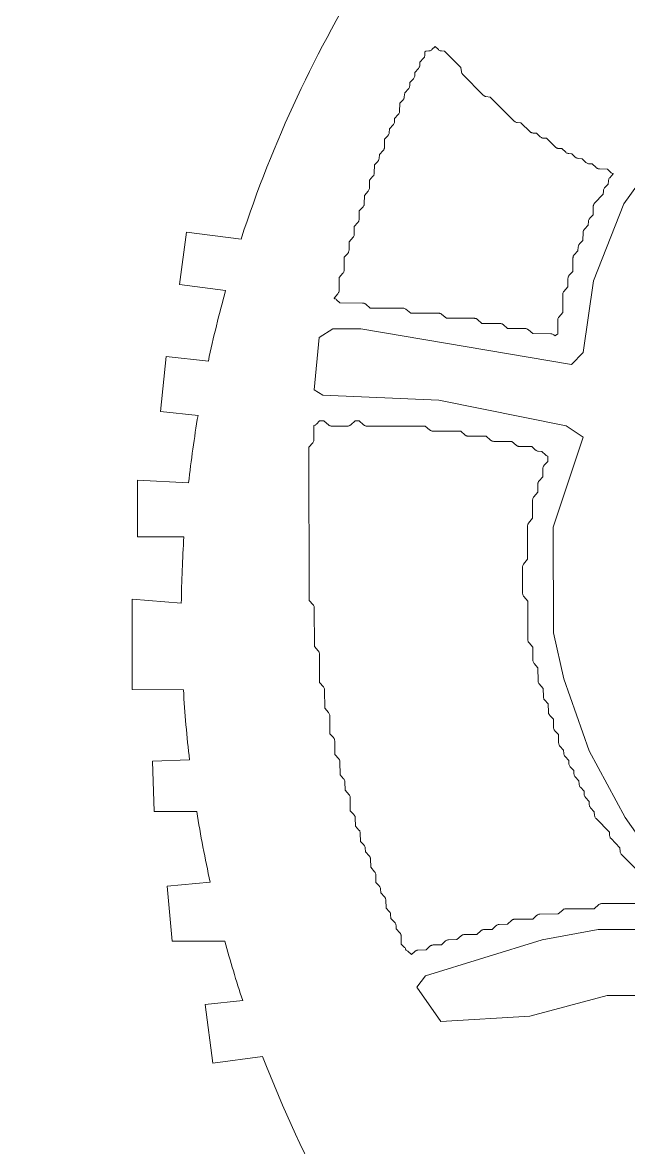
# Model space of a CAD drawing. Header units: inches. Extents: x 36 to 190, y -75 to 56.
# Drawn here: x 45.95 to 49.11, y 39.88 to 45.76 of the extents above; entities that cross this region are included whole.
import ezdxf

# ---------------------------------------------------------------- set-up
doc = ezdxf.new("R2010")
doc.units = ezdxf.units.IN
for name, color, linetype, lineweight in [('01_ORIGINAL_CAD', 7, 'Continuous', 20), ('02_APPROVED_PDF_OUTLINES', 7, 'Continuous', 15), ('04_APPROVED_PERIMETER', 7, 'Continuous', 15)]:
    doc.layers.add(name, color=color, linetype=linetype, lineweight=lineweight)

# ---------------------------------------------------------------- blocks, each defined once
blk = doc.blocks.new('01_SCALLOP')
at = {"layer": '01_ORIGINAL_CAD'}
for points in [[(47.0869, 44.6297, -0.062406), (47.763, 46.0735), (45.5722, 47.2899, 0.058367), (44.8008, 44.9442, 0.058367)], [(46.9163, 43.9933, -0.01479), (47.0064, 44.3616, -0.01479)], [(46.8134, 43.3568, -0.013879), (46.8623, 43.7093)], [(46.7752, 42.7279, -0.013523), (46.7886, 43.0744, -0.013523)], [(46.8183, 41.9082, -0.014342), (46.786, 42.2745)], [(46.926, 41.2696, -0.014645), (46.8557, 41.6385)], [(47.0957, 40.6507, -0.012679), (47.002, 40.962)], [(48.1417, 39.35), (48.1299, 39.6486), (47.5702, 39.5607, -0.034306), (47.2, 40.3576, -0.034306)]]:
    blk.add_lwpolyline(points, format="xyb", dxfattribs=at)
for points in [[(47.0869, 44.6297), (46.8018, 44.6666), (46.7664, 44.3927), (47.0064, 44.3616)], [(46.9163, 43.9933), (46.6964, 44.0163), (46.6664, 43.7297), (46.8623, 43.7093)], [(46.8134, 43.3568), (46.5462, 43.3706), (46.5462, 43.0744), (46.7886, 43.0744)], [(46.7752, 42.7279), (46.519, 42.7483), (46.519, 42.2768), (46.786, 42.2745)], [(46.8183, 41.9082), (46.6252, 41.9024), (46.6331, 41.6385), (46.8557, 41.6385)], [(46.926, 41.2696), (46.7016, 41.2491), (46.728, 40.9607), (47.002, 40.962)], [(47.0957, 40.6507), (46.8999, 40.6301)], [(46.8999, 40.6301), (46.939, 40.3243), (47.2, 40.3576)]]:
    blk.add_lwpolyline(points, dxfattribs=at)
at = {"layer": '02_APPROVED_PDF_OUTLINES'}
blk.add_lwpolyline([(47.573, 44.3207), (47.573, 44.322), (47.5931, 44.345), (47.5952, 44.3479), (47.5969, 44.351), (47.5982, 44.3543), (47.5989, 44.3578), (47.5992, 44.3614), (47.5993, 44.4293), (47.6194, 44.4524), (47.6215, 44.4553), (47.6233, 44.4584), (47.6245, 44.4617), (47.6253, 44.4652), (47.6255, 44.4688), (47.6257, 44.5362), (47.6444, 44.5564), (47.6463, 44.5587), (47.6479, 44.5613), (47.6492, 44.564), (47.6502, 44.5669), (47.6508, 44.5699), (47.651, 44.5729), (47.6519, 44.6171), (47.6721, 44.6403), (47.6743, 44.6432), (47.676, 44.6463), (47.6772, 44.6496), (47.678, 44.6531), (47.6783, 44.6566), (47.6784, 44.6973), (47.6971, 44.7175), (47.6991, 44.7198), (47.7007, 44.7224), (47.702, 44.7251), (47.703, 44.728), (47.7036, 44.731), (47.7038, 44.734), (47.7047, 44.7777), (47.7235, 44.798), (47.7255, 44.8003), (47.7271, 44.8029), (47.7284, 44.8057), (47.7294, 44.8085), (47.73, 44.8115), (47.7302, 44.8145), (47.7311, 44.8587), (47.7513, 44.8819), (47.7534, 44.8848), (47.7551, 44.8879), (47.7564, 44.8912), (47.7572, 44.8947), (47.7574, 44.8983), (47.7576, 44.9389), (47.7763, 44.9591), (47.7782, 44.9614), (47.7799, 44.964), (47.7812, 44.9667), (47.7821, 44.9696), (47.7827, 44.9726), (47.783, 44.9756), (47.7838, 45.019), (47.801, 45.0366), (47.8032, 45.0393), (47.805, 45.0422), (47.8064, 45.0453), (47.8074, 45.0486), (47.8079, 45.0519), (47.8096, 45.0723), (47.8291, 45.0933), (47.8311, 45.0957), (47.8327, 45.0982), (47.834, 45.101), (47.835, 45.1039), (47.8356, 45.1068), (47.8358, 45.1099), (47.8367, 45.1532), (47.8538, 45.1709), (47.856, 45.1735), (47.8578, 45.1764), (47.8593, 45.1795), (47.8602, 45.1828), (47.8608, 45.1862), (47.8625, 45.2066), (47.882, 45.2276), (47.8842, 45.2303), (47.886, 45.2334), (47.8874, 45.2366), (47.8882, 45.24), (47.8886, 45.2436), (47.8893, 45.2607), (47.9084, 45.2813), (47.9103, 45.2836), (47.912, 45.2862), (47.9133, 45.2889), (47.9142, 45.2918), (47.9149, 45.2948), (47.9151, 45.2978), (47.9159, 45.3412), (47.9331, 45.3588), (47.9353, 45.3614), (47.9371, 45.3643), (47.9385, 45.3675), (47.9395, 45.3707), (47.94, 45.3741), (47.9418, 45.3945), (47.9613, 45.4155), (47.9635, 45.4183), (47.9653, 45.4213), (47.9666, 45.4246), (47.9675, 45.428), (47.9679, 45.4315), (47.9686, 45.4486), (47.9877, 45.4692), (47.9899, 45.472), (47.9917, 45.475), (47.9931, 45.4783), (47.994, 45.4817), (47.9944, 45.4852), (47.9951, 45.5023), (48.0141, 45.5229), (48.0164, 45.5257), (48.0182, 45.5287), (48.0195, 45.532), (48.0204, 45.5354), (48.0208, 45.5389), (48.0215, 45.556), (48.0406, 45.5766), (48.0428, 45.5794), (48.0446, 45.5824), (48.046, 45.5857), (48.0468, 45.5891), (48.0472, 45.5926), (48.0479, 45.6093), (48.052, 45.6135), (48.0683, 45.6142), (48.0718, 45.6146), (48.0753, 45.6155), (48.0786, 45.6169), (48.0816, 45.6188), (48.0844, 45.6211), (48.1012, 45.6371), (48.118, 45.6211), (48.1208, 45.6188), (48.1238, 45.617), (48.1271, 45.6156), (48.1306, 45.6147), (48.1341, 45.6142), (48.1504, 45.6135), (48.2353, 45.5279), (48.2386, 45.5049), (48.2392, 45.5018), (48.2403, 45.4988), (48.2417, 45.4959), (48.2435, 45.4932), (48.2456, 45.4908), (48.3519, 45.3835), (48.3544, 45.3814), (48.3571, 45.3796), (48.3599, 45.3781), (48.363, 45.377), (48.3662, 45.3764), (48.3888, 45.3731), (48.5138, 45.2475), (48.5164, 45.2452), (48.5193, 45.2433), (48.5225, 45.2418), (48.5258, 45.2408), (48.5293, 45.2403), (48.5491, 45.2385), (48.5964, 45.1923), (48.5987, 45.1903), (48.6012, 45.1886), (48.6039, 45.1872), (48.6068, 45.1862), (48.6097, 45.1855), (48.6128, 45.1852), (48.6295, 45.1844), (48.6498, 45.1652), (48.6525, 45.1629), (48.6556, 45.1611), (48.6589, 45.1597), (48.6623, 45.1588), (48.6659, 45.1584), (48.6824, 45.1576), (48.7292, 45.1118), (48.7315, 45.1099), (48.7341, 45.1082), (48.7368, 45.1068), (48.7396, 45.1057), (48.7426, 45.1051), (48.7456, 45.1047), (48.7624, 45.104), (48.7827, 45.0848), (48.7854, 45.0825), (48.7885, 45.0807), (48.7918, 45.0793), (48.7952, 45.0784), (48.7988, 45.0779), (48.8152, 45.0772), (48.8328, 45.0598), (48.8354, 45.0575), (48.8383, 45.0556), (48.8415, 45.0542), (48.8448, 45.0532), (48.8482, 45.0526), (48.8682, 45.0508), (48.8889, 45.0312), (48.8917, 45.0289), (48.8948, 45.0271), (48.898, 45.0257), (48.9015, 45.0248), (48.905, 45.0243), (48.9218, 45.0236), (48.9421, 45.0044), (48.9444, 45.0024), (48.947, 45.0007), (48.9498, 44.9994), (48.9527, 44.9984), (48.9557, 44.9978), (48.9587, 44.9975), (49.0014, 44.9966), (49.0188, 44.9794), (49.0212, 44.9772), (49.0239, 44.9754), (49.0269, 44.974), (49.03, 44.973), (49.0313, 44.9727), (49.0313, 44.9719), (49.0127, 44.9518), (49.0105, 44.949), (49.0087, 44.946), (49.0073, 44.9427), (49.0064, 44.9393), (49.006, 44.9358), (49.0053, 44.9186), (48.9862, 44.8981), (48.984, 44.8953), (48.9822, 44.8923), (48.9809, 44.889), (48.98, 44.8856), (48.9796, 44.8821), (48.9789, 44.8651), (48.9336, 44.8178), (48.9316, 44.8154), (48.9299, 44.8128), (48.9285, 44.81), (48.9275, 44.8071), (48.9269, 44.8041), (48.9266, 44.801), (48.9258, 44.7576), (48.9086, 44.7399), (48.9064, 44.7373), (48.9046, 44.7344), (48.9032, 44.7313), (48.9022, 44.728), (48.9017, 44.7246), (48.9, 44.7043), (48.8805, 44.6833), (48.8785, 44.6809), (48.8769, 44.6783), (48.8756, 44.6756), (48.8746, 44.6727), (48.874, 44.6698), (48.8738, 44.6667), (48.873, 44.6234), (48.8558, 44.6057), (48.8536, 44.6031), (48.8518, 44.6002), (48.8503, 44.5971), (48.8494, 44.5938), (48.8488, 44.5904), (48.8471, 44.57), (48.8276, 44.549), (48.8257, 44.5466), (48.824, 44.5441), (48.8227, 44.5413), (48.8218, 44.5384), (48.8212, 44.5354), (48.821, 44.5323), (48.8201, 44.4619), (48.8013, 44.4416), (48.7994, 44.4393), (48.7977, 44.4367), (48.7964, 44.434), (48.7955, 44.4311), (48.7949, 44.4281), (48.7946, 44.4251), (48.7938, 44.381), (48.7735, 44.3577), (48.7714, 44.3548), (48.7697, 44.3517), (48.7684, 44.3484), (48.7676, 44.3449), (48.7674, 44.3413), (48.7673, 44.2465), (48.7472, 44.2235), (48.7451, 44.2206), (48.7434, 44.2175), (48.7421, 44.2141), (48.7414, 44.2107), (48.7411, 44.2071), (48.741, 44.1344), (48.7403, 44.1342), (48.7372, 44.1328), (48.7343, 44.1311), (48.7316, 44.1289), (48.7272, 44.1248), (48.7206, 44.1305), (48.7177, 44.1326), (48.7146, 44.1343), (48.7113, 44.1355), (48.7079, 44.1362), (48.7044, 44.1365), (48.611, 44.1367), (48.5881, 44.1569), (48.5858, 44.1588), (48.5832, 44.1603), (48.5804, 44.1616), (48.5776, 44.1625), (48.5746, 44.163), (48.5716, 44.1632), (48.4782, 44.1634), (48.4554, 44.1837), (48.453, 44.1855), (48.4504, 44.1871), (48.4477, 44.1883), (48.4448, 44.1892), (48.4418, 44.1898), (48.4388, 44.19), (48.3454, 44.1902), (48.3226, 44.2104), (48.3202, 44.2123), (48.3176, 44.2138), (48.3149, 44.2151), (48.312, 44.216), (48.309, 44.2165), (48.306, 44.2167), (48.1595, 44.2169), (48.1367, 44.2371), (48.1344, 44.239), (48.1318, 44.2405), (48.129, 44.2418), (48.1261, 44.2427), (48.1232, 44.2432), (48.1202, 44.2434), (47.9731, 44.2436), (47.9471, 44.2648), (47.9443, 44.2667), (47.9413, 44.2683), (47.9381, 44.2695), (47.9347, 44.2702), (47.9313, 44.2704), (47.7613, 44.2703), (47.7385, 44.2905), (47.7361, 44.2923), (47.7335, 44.2939), (47.7308, 44.2951), (47.7279, 44.296), (47.7249, 44.2966), (47.7219, 44.2968), (47.6028, 44.297), (47.5856, 44.314), (47.5831, 44.3161), (47.5804, 44.3179), (47.5775, 44.3194), (47.5744, 44.3204)], close=True, dxfattribs=at)
blk.add_lwpolyline([(49.2479, 41.1579), (48.9725, 41.1577), (48.9691, 41.1575), (48.9657, 41.1568), (48.9625, 41.1556), (48.9594, 41.154), (48.9566, 41.1521), (48.9308, 41.1308), (48.7837, 41.1304), (48.7807, 41.1303), (48.7777, 41.1297), (48.7749, 41.1288), (48.7721, 41.1276), (48.7695, 41.126), (48.7671, 41.1241), (48.7443, 41.1038), (48.648, 41.1026), (48.6449, 41.1024), (48.6418, 41.1018), (48.6389, 41.1008), (48.636, 41.0994), (48.6334, 41.0977), (48.631, 41.0957), (48.6113, 41.0769), (48.5183, 41.0766), (48.5153, 41.0764), (48.5124, 41.0758), (48.5095, 41.0749), (48.5068, 41.0737), (48.5042, 41.0721), (48.5018, 41.0702), (48.4789, 41.0498), (48.4355, 41.0488), (48.4324, 41.0485), (48.4294, 41.0479), (48.4265, 41.0469), (48.4237, 41.0456), (48.4211, 41.0439), (48.4188, 41.0419), (48.3988, 41.0229), (48.3559, 41.0219), (48.3528, 41.0216), (48.3498, 41.021), (48.3469, 41.02), (48.3441, 41.0187), (48.3416, 41.017), (48.3392, 41.015), (48.3194, 40.9962), (48.253, 40.9959), (48.25, 40.9957), (48.2471, 40.9951), (48.2442, 40.9942), (48.2415, 40.9929), (48.2389, 40.9914), (48.2365, 40.9895), (48.2136, 40.9691), (48.1702, 40.9681), (48.1671, 40.9678), (48.1641, 40.9672), (48.1612, 40.9662), (48.1584, 40.9648), (48.1558, 40.9632), (48.1535, 40.9612), (48.1335, 40.9422), (48.0906, 40.9412), (48.0875, 40.9409), (48.0845, 40.9403), (48.0816, 40.9393), (48.0788, 40.9379), (48.0763, 40.9363), (48.0739, 40.9343), (48.0539, 40.9153), (48.011, 40.9143), (48.0079, 40.914), (48.0049, 40.9134), (48.002, 40.9124), (47.9993, 40.911), (47.9967, 40.9094), (47.9943, 40.9074), (47.9776, 40.8914), (47.9607, 40.9074), (47.958, 40.9096), (47.9551, 40.9114), (47.9519, 40.9128), (47.9486, 40.9137), (47.9484, 40.9137), (47.9478, 40.9168), (47.9468, 40.9199), (47.9454, 40.9228), (47.9436, 40.9255), (47.9415, 40.928), (47.9243, 40.9456), (47.9233, 40.989), (47.923, 40.992), (47.9224, 40.995), (47.9215, 40.9979), (47.9201, 41.0006), (47.9185, 41.0032), (47.9166, 41.0055), (47.8974, 41.026), (47.8966, 41.0432), (47.8962, 41.0467), (47.8953, 41.0501), (47.894, 41.0534), (47.8922, 41.0564), (47.8899, 41.0592), (47.8703, 41.0801), (47.8685, 41.1005), (47.868, 41.1039), (47.867, 41.1072), (47.8656, 41.1103), (47.8638, 41.1132), (47.8615, 41.1158), (47.8443, 41.1334), (47.8433, 41.1768), (47.8431, 41.1798), (47.8424, 41.1828), (47.8415, 41.1857), (47.8402, 41.1884), (47.8385, 41.191), (47.8366, 41.1933), (47.817, 41.2143), (47.8152, 41.2347), (47.8147, 41.2381), (47.8137, 41.2413), (47.8122, 41.2444), (47.8104, 41.2473), (47.8082, 41.2499), (47.7911, 41.2674), (47.7908, 41.3078), (47.7905, 41.3114), (47.7898, 41.3148), (47.7885, 41.3181), (47.7868, 41.3212), (47.7846, 41.3241), (47.7643, 41.3473), (47.7633, 41.3915), (47.763, 41.3945), (47.7624, 41.3975), (47.7614, 41.4003), (47.7601, 41.4031), (47.7585, 41.4056), (47.7565, 41.408), (47.7369, 41.429), (47.7352, 41.4493), (47.7346, 41.4527), (47.7336, 41.456), (47.7322, 41.4591), (47.7304, 41.462), (47.7281, 41.4646), (47.7109, 41.4823), (47.7099, 41.5256), (47.7097, 41.5287), (47.709, 41.5316), (47.7081, 41.5345), (47.7068, 41.5372), (47.7051, 41.5398), (47.7032, 41.5421), (47.6842, 41.5625), (47.6832, 41.6061), (47.683, 41.6092), (47.6824, 41.6121), (47.6814, 41.615), (47.6801, 41.6177), (47.6784, 41.6203), (47.6765, 41.6226), (47.6577, 41.6428), (47.6573, 41.7103), (47.6571, 41.7138), (47.6563, 41.7173), (47.655, 41.7206), (47.6533, 41.7237), (47.6511, 41.7266), (47.6308, 41.7498), (47.6298, 41.794), (47.6295, 41.797), (47.6289, 41.8), (47.6279, 41.8028), (47.6266, 41.8056), (47.625, 41.8081), (47.6231, 41.8105), (47.6043, 41.8306), (47.6039, 41.8981), (47.6036, 41.9017), (47.6028, 41.9051), (47.6016, 41.9085), (47.5998, 41.9116), (47.5977, 41.9144), (47.5774, 41.9376), (47.5763, 42.0085), (47.576, 42.0115), (47.5754, 42.0145), (47.5745, 42.0174), (47.5732, 42.0202), (47.5715, 42.0228), (47.5696, 42.0252), (47.5508, 42.0453), (47.5503, 42.1396), (47.5501, 42.1432), (47.5493, 42.1466), (47.548, 42.15), (47.5463, 42.1531), (47.5441, 42.1559), (47.524, 42.179), (47.5235, 42.2738), (47.5233, 42.2773), (47.5225, 42.2808), (47.5212, 42.2842), (47.5195, 42.2873), (47.5173, 42.2901), (47.4972, 42.3132), (47.4966, 42.4616), (47.4964, 42.4652), (47.4956, 42.4687), (47.4943, 42.472), (47.4926, 42.4751), (47.4904, 42.478), (47.4703, 42.501), (47.4696, 42.7031), (47.4694, 42.7067), (47.4686, 42.7102), (47.4673, 42.7135), (47.4656, 42.7167), (47.4634, 42.7195), (47.4433, 42.7426), (47.4418, 43.5435), (47.4618, 43.5666), (47.464, 43.5694), (47.4657, 43.5725), (47.4669, 43.5759), (47.4677, 43.5794), (47.468, 43.5829), (47.468, 43.6564), (47.4694, 43.6566), (47.4725, 43.6577), (47.4754, 43.6591), (47.4782, 43.6609), (47.4806, 43.6631), (47.4977, 43.6801), (47.519, 43.6801), (47.545, 43.6589), (47.5478, 43.657), (47.5508, 43.6554), (47.5541, 43.6542), (47.5574, 43.6535), (47.5609, 43.6533), (47.6434, 43.6537), (47.6465, 43.6539), (47.6494, 43.6544), (47.6523, 43.6553), (47.655, 43.6566), (47.6576, 43.6581), (47.66, 43.66), (47.6827, 43.6802), (47.7042, 43.6803), (47.727, 43.66), (47.7294, 43.6582), (47.732, 43.6566), (47.7348, 43.6554), (47.7376, 43.6545), (47.7406, 43.6539), (47.7436, 43.6537), (48.0494, 43.6537), (48.0722, 43.6335), (48.0745, 43.6316), (48.0771, 43.63), (48.0799, 43.6288), (48.0827, 43.6279), (48.0857, 43.6273), (48.0887, 43.6272), (48.2352, 43.627), (48.258, 43.6068), (48.2604, 43.6049), (48.263, 43.6033), (48.2657, 43.6021), (48.2686, 43.6012), (48.2716, 43.6006), (48.2746, 43.6005), (48.368, 43.6003), (48.3908, 43.58), (48.3932, 43.5782), (48.3957, 43.5766), (48.3985, 43.5754), (48.4014, 43.5745), (48.4043, 43.5739), (48.4073, 43.5737), (48.5007, 43.5735), (48.5236, 43.5533), (48.5259, 43.5514), (48.5285, 43.5499), (48.5313, 43.5486), (48.5341, 43.5477), (48.5371, 43.5472), (48.5401, 43.547), (48.6062, 43.5468), (48.6233, 43.5297), (48.626, 43.5275), (48.6289, 43.5256), (48.632, 43.5241), (48.6353, 43.5231), (48.6387, 43.5226), (48.6584, 43.5208), (48.6765, 43.5029), (48.679, 43.5008), (48.6817, 43.499), (48.6846, 43.4975), (48.6877, 43.4965), (48.6891, 43.4962), (48.6891, 43.4686), (48.6705, 43.4485), (48.6685, 43.4461), (48.6669, 43.4435), (48.6656, 43.4408), (48.6646, 43.4379), (48.664, 43.435), (48.6638, 43.4319), (48.6629, 43.3882), (48.6441, 43.3679), (48.6421, 43.3656), (48.6405, 43.363), (48.6392, 43.3603), (48.6382, 43.3574), (48.6376, 43.3544), (48.6374, 43.3514), (48.6365, 43.3072), (48.6163, 43.284), (48.6142, 43.2811), (48.6124, 43.278), (48.6112, 43.2746), (48.6104, 43.2712), (48.6102, 43.2676), (48.6101, 43.1723), (48.5891, 43.1461), (48.5872, 43.1433), (48.5856, 43.1403), (48.5845, 43.1371), (48.5838, 43.1338), (48.5836, 43.1304), (48.5839, 42.9575), (48.563, 42.9313), (48.561, 42.9285), (48.5595, 42.9255), (48.5583, 42.9223), (48.5577, 42.919), (48.5575, 42.9156), (48.558, 42.7785), (48.5583, 42.7749), (48.559, 42.7714), (48.5603, 42.7681), (48.562, 42.765), (48.5642, 42.7621), (48.5844, 42.7391), (48.585, 42.537), (48.5853, 42.5334), (48.586, 42.5299), (48.5873, 42.5266), (48.589, 42.5234), (48.5912, 42.5206), (48.6114, 42.4975), (48.6118, 42.4296), (48.612, 42.426), (48.6128, 42.4225), (48.6141, 42.4192), (48.6158, 42.4161), (48.6179, 42.4133), (48.6381, 42.3902), (48.6385, 42.3222), (48.6388, 42.3187), (48.6396, 42.3152), (48.6408, 42.3119), (48.6425, 42.3088), (48.6447, 42.3059), (48.665, 42.2827), (48.6661, 42.2385), (48.6663, 42.2355), (48.6669, 42.2325), (48.6679, 42.2296), (48.6692, 42.2269), (48.6708, 42.2244), (48.6728, 42.222), (48.6917, 42.2017), (48.6928, 42.158), (48.693, 42.155), (48.6936, 42.152), (48.6946, 42.1491), (48.6959, 42.1464), (48.6975, 42.1439), (48.6995, 42.1415), (48.7184, 42.1212), (48.7194, 42.0775), (48.7197, 42.0745), (48.7203, 42.0715), (48.7213, 42.0686), (48.7226, 42.0659), (48.7242, 42.0634), (48.7262, 42.061), (48.7451, 42.0407), (48.7461, 41.997), (48.7464, 41.994), (48.747, 41.991), (48.748, 41.9881), (48.7493, 41.9854), (48.7509, 41.9829), (48.7529, 41.9805), (48.772, 41.96), (48.7728, 41.9428), (48.7732, 41.9393), (48.7741, 41.9359), (48.7755, 41.9326), (48.7773, 41.9296), (48.7795, 41.9269), (48.7987, 41.9063), (48.7995, 41.8891), (48.7999, 41.8856), (48.8008, 41.8822), (48.8021, 41.879), (48.8039, 41.8759), (48.8062, 41.8732), (48.8253, 41.8527), (48.8261, 41.8355), (48.8265, 41.832), (48.8274, 41.8286), (48.8288, 41.8253), (48.8306, 41.8223), (48.8328, 41.8195), (48.852, 41.799), (48.8527, 41.7818), (48.8532, 41.7783), (48.8541, 41.7749), (48.8554, 41.7717), (48.8572, 41.7686), (48.8595, 41.7659), (48.8786, 41.7453), (48.8794, 41.7282), (48.8798, 41.7247), (48.8807, 41.7212), (48.8821, 41.718), (48.8839, 41.715), (48.8861, 41.7122), (48.9053, 41.6917), (48.906, 41.6745), (48.9064, 41.671), (48.9073, 41.6676), (48.9087, 41.6643), (48.9105, 41.6613), (48.9127, 41.6586), (48.9323, 41.6376), (48.9341, 41.6172), (48.9347, 41.6138), (48.9357, 41.6105), (48.9371, 41.6073), (48.939, 41.6044), (48.9412, 41.6018), (49.0118, 41.5303), (49.0125, 41.5135), (49.0128, 41.5106), (49.0135, 41.5076), (49.0145, 41.5048), (49.0159, 41.5021), (49.0175, 41.4996), (49.0195, 41.4973), (49.0654, 41.4496), (49.0672, 41.4294), (49.0677, 41.426), (49.0688, 41.4227), (49.0702, 41.4196), (49.0721, 41.4167), (49.0743, 41.414), (49.1453, 41.3421)], dxfattribs=at)
at = {"layer": '04_APPROVED_PERIMETER'}
for points in [[(49.637, 40.6769), (48.9999, 40.6765), (48.5957, 40.5688), (48.1305, 40.5416), (48.0061, 40.7206), (48.0503, 40.78), (48.6605, 40.9683), (48.9524, 41.0222), (49.533, 41.0229)], [(49.2258, 41.4193), (49.0927, 41.6071), (48.9063, 41.9559), (48.7728, 42.3316), (48.7193, 42.5731), (48.7182, 43.1244), (48.8741, 43.5952), (48.7848, 43.6553), (48.121, 43.789), (47.5137, 43.8156), (47.4693, 43.8424), (47.4953, 44.1166), (47.5661, 44.1614), (47.7128, 44.1615), (48.8136, 43.9757), (48.8746, 44.0375), (48.9281, 44.4129), (49.0866, 44.8156), (49.1573, 44.9142)]]:
    blk.add_lwpolyline(points, dxfattribs=at)

msp = doc.modelspace()

# ---------------------------------------------------------------- block references
msp.add_blockref('01_SCALLOP', (0, 0))

doc.saveas('drawing.dxf')
